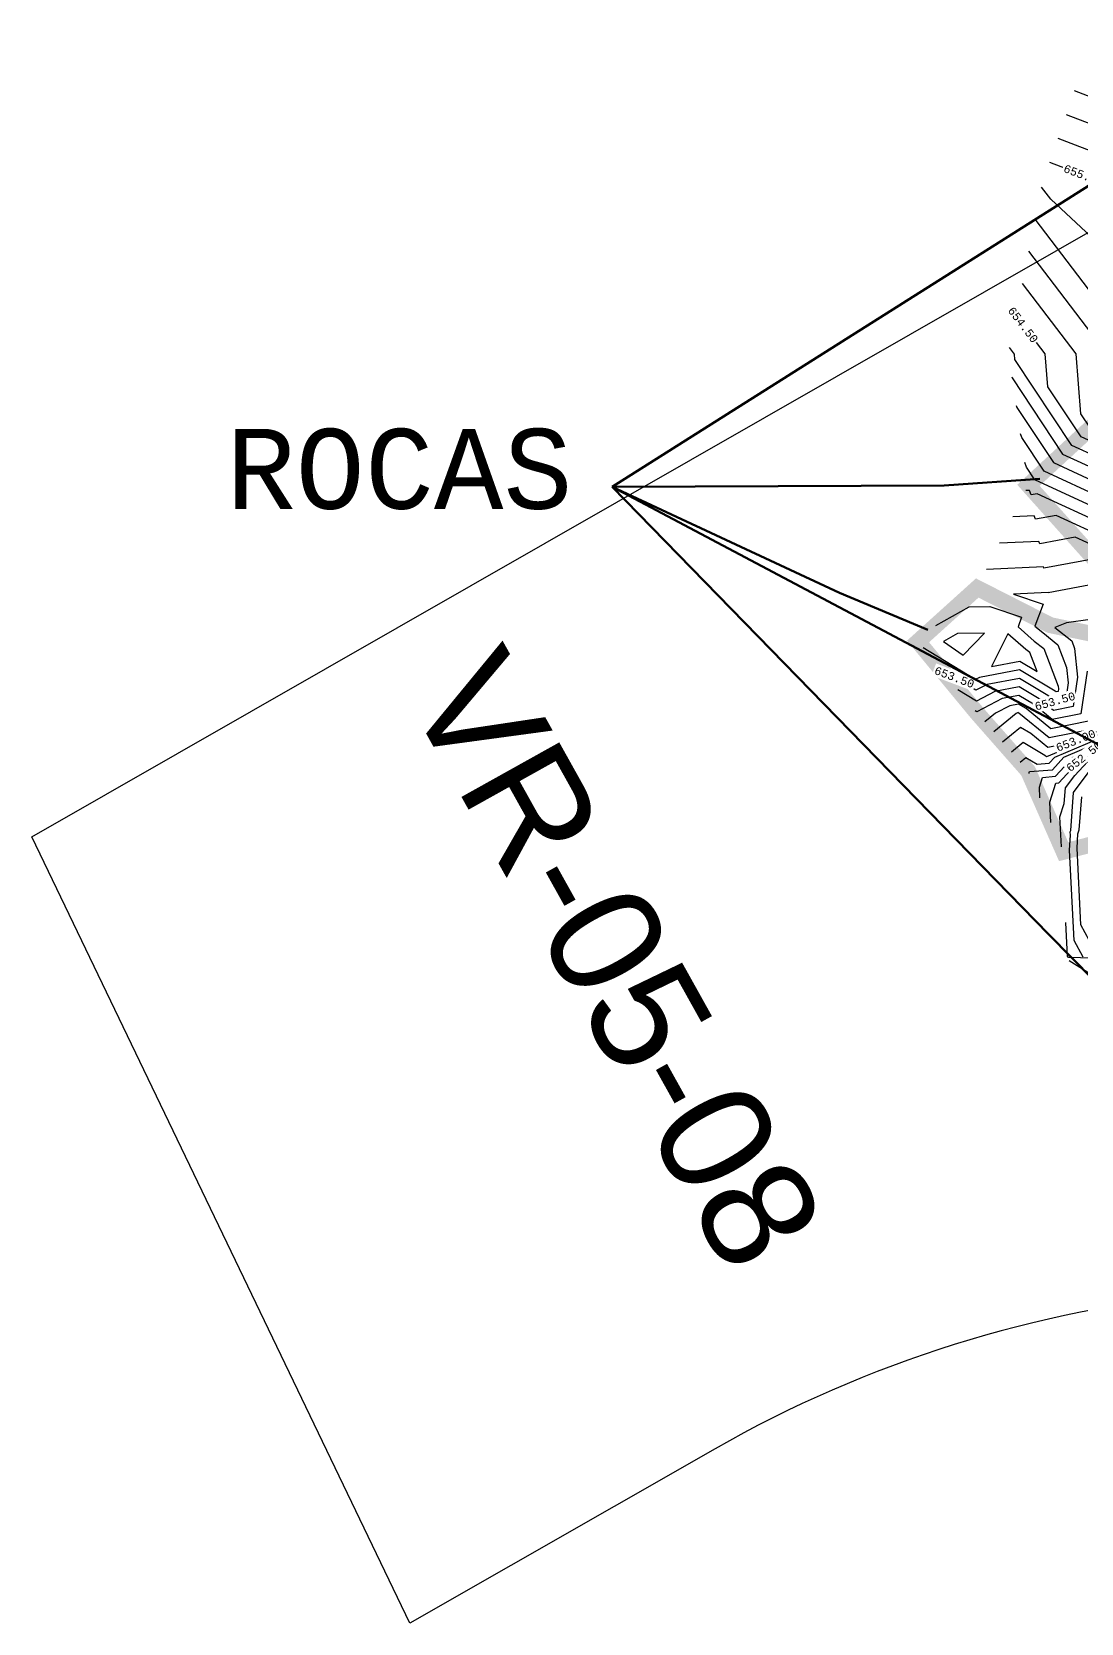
# Model space of a CAD drawing. Header units: inches. Extents: x 533200 to 542759, y 3594234 to 3596688.
# Drawn here: x 535863.75 to 535896.54, y 3595717.54 to 3595767.27 of the extents above; entities that cross this region are included whole.
import ezdxf
from ezdxf.enums import TextEntityAlignment as Align

# ---------------------------------------------------------------- set-up
doc = ezdxf.new("R2010")
doc.units = ezdxf.units.IN
doc.header["$MEASUREMENT"] = 0
for name, color, linetype in [('A-Anno-text', 252, 'Continuous'), ('A-LOTES HDA REY', 14, 'Continuous'), ('C-PROP-BNDY', 150, 'Continuous'), ('CVL_CUADCON_TIT', 1, 'Continuous'), ('CVL_CURV_D', 1, 'Continuous'), ('CVL_CURV_G', 5, 'Continuous'), ('CVL_CURV_TX', 2, 'Continuous')]:
    doc.layers.add(name, color=color, linetype=linetype)
doc.styles.add('MONOTXT4', font='MONOTXT4.shx')
doc.styles.add('presentacion', font='arial.ttf')

msp = doc.modelspace()

# ---------------------------------------------------------------- linework, layer by layer
at = {"layer": 'A-LOTES HDA REY', "color": 0, "flags": 128}
msp.add_lwpolyline([(535885.1, 3595722.992), (535875.559, 3595717.544), (535863.749, 3595742.117), (535898.065, 3595761.753), (535900.563, 3595727.843, 0.107858), (535885.1, 3595722.992, 4.71455)], format="xyb", dxfattribs=at)
msp.add_lwpolyline([(535885.1, 3595722.992), (535875.559, 3595717.544), (535863.749, 3595742.117), (535898.065, 3595761.753), (535900.563, 3595727.843, 0.107858), (535885.1, 3595722.992, 4.71455)], format="xyb", dxfattribs=at)
at = {"layer": 'C-PROP-BNDY', "color": 3, "linetype": 'Continuous', "lineweight": 30, "const_width": 0.5}
for points, elevation in [([(535897.55, 3595750.12), (535894.89, 3595753.1), (535896.94, 3595754.99), (535898.65, 3595756.51), (535900.76, 3595757.6), (535902.74, 3595757.65), (535906.07, 3595755.68), (535908.97, 3595755.48), (535913.07, 3595754.19), (535913.31, 3595753.64), (535911.61, 3595752.83), (535909.82, 3595752.13), (535906.52, 3595751.59), (535904.15, 3595750.75), (535901.82, 3595749.94), (535899.65, 3595749.62), (535897.55, 3595750.12)], 653.5), ([(535899.59, 3595746.76), (535899.66, 3595746), (535898.22, 3595745.53), (535899.02, 3595745.26), (535900.31, 3595744.19), (535900.21, 3595743.51), (535899.23, 3595742.85), (535897.71, 3595742.1), (535895.99, 3595741.65), (535894.88, 3595744.17), (535893.28, 3595745.99), (535891.44, 3595748.22), (535893.29, 3595749.89), (535895.57, 3595748.73), (535898.2, 3595748.18), (535899.59, 3595746.76), (535899.66, 3595746)], 652.66)]:
    msp.add_lwpolyline(points, dxfattribs=dict(at, elevation=elevation))
at = {"layer": 'CVL_CUADCON_TIT', "lineweight": 50}
for points in [[(535895.246, 3595753.3), (535892.253, 3595753.095), (535881.887, 3595753.056)], [(535891.751, 3595748.586), (535888.982, 3595749.743), (535881.887, 3595753.056)]]:
    msp.add_lwpolyline(points, dxfattribs=at)
at = {"layer": 'CVL_CURV_D', "color": 6, "linetype": 'Continuous'}
for points, elevation in [([(535898.443, 3595764.617), (535896.334, 3595765.423)], 655.3), ([(535901.699, 3595762.528), (535896.074, 3595764.679)], 655.2), ([(535900.267, 3595762.231), (535895.814, 3595763.934)], 655.1), ([(535899.366, 3595758.507), (535895.591, 3595762.038), (535895.3, 3595762.42)], 654.9), ([(535898.3, 3595757.22), (535895.1, 3595761.416)], 654.8), ([(535897.338, 3595757.215), (535894.9, 3595760.412)], 654.7), ([(535896.825, 3595754.883), (535896.528, 3595755.33), (535896.376, 3595757.21), (535894.7, 3595759.408)], 654.6), ([(535897.068, 3595753.965), (535896.247, 3595754.345), (535894.466, 3595757.03), (535894.452, 3595757.201), (535894.3, 3595757.401)], 654.4), ([(535894.37, 3595756.487), (535894.38, 3595756.456), (535895.959, 3595754.077), (535897.122, 3595753.538)], 654.3), ([(535894.507, 3595755.596), (535894.53, 3595755.527), (535895.67, 3595753.808), (535897.175, 3595753.11)], 654.2), ([(535897.229, 3595752.683), (535895.382, 3595753.54), (535894.68, 3595754.597), (535894.643, 3595754.704)], 654.1), ([(535897.336, 3595751.829), (535895.159, 3595752.838), (535894.974, 3595752.804), (535894.919, 3595752.94), (535894.808, 3595752.935)], 653.9), ([(535897.389, 3595751.402), (535895.757, 3595752.159), (535895.108, 3595752.038), (535895.066, 3595752.143), (535894.398, 3595752.112)], 653.8), ([(535897.443, 3595750.974), (535896.355, 3595751.479), (535895.242, 3595751.272), (535895.213, 3595751.345), (535893.987, 3595751.289)], 653.7), ([(535896.952, 3595750.8), (535895.376, 3595750.506), (535895.359, 3595750.547), (535893.577, 3595750.466)], 653.6), ([(535891.995, 3595748.721), (535893.038, 3595749.305), (535893.687, 3595749.311), (535894.677, 3595748.978), (535894.564, 3595748.674), (535895.074, 3595748.234), (535895.371, 3595747.996), (535895.821, 3595746.819), (535895.829, 3595746.737), (535895.817, 3595746.654), (535895.761, 3595746.642), (535895.725, 3595746.672), (535894.615, 3595747.335), (535893.362, 3595747.097), (535893.23, 3595747.029), (535891.602, 3595748.023)], 653.6), ([(535896.823, 3595748.907), (535896.081, 3595748.804), (535895.718, 3595748.658), (535896.242, 3595748.239), (535896.332, 3595748.004), (535896.424, 3595747.106), (535896.292, 3595746.191), (535895.674, 3595746.067), (535895.272, 3595746.397), (535894.597, 3595746.8), (535893.836, 3595746.655), (535893.262, 3595746.359), (535892.685, 3595746.711)], 653.4), ([(535893.512, 3595748.478), (535892.678, 3595748.47), (535892.231, 3595748.22), (535892.849, 3595747.796), (535893.512, 3595748.478)], 653.7), ([(535894.813, 3595747.973), (535894.249, 3595748.459), (535893.733, 3595747.434), (535894.624, 3595747.603), (535895.162, 3595747.281), (535894.935, 3595747.875), (535894.813, 3595747.973)], 653.7), ([(535896.722, 3595747.291), (535896.529, 3595745.96), (535895.63, 3595745.779), (535895.045, 3595746.259), (535894.589, 3595746.532), (535894.073, 3595746.434), (535893.278, 3595746.024), (535893.226, 3595746.056)], 653.3), ([(535896.766, 3595745.728), (535895.586, 3595745.492), (535894.819, 3595746.122), (535894.58, 3595746.264), (535894.309, 3595746.213), (535893.86, 3595745.981), (535893.528, 3595745.708)], 653.2), ([(535896.91, 3595745.478), (535895.542, 3595745.204), (535894.593, 3595745.984), (535894.571, 3595745.997), (535894.546, 3595745.992), (535894.505, 3595745.971), (535893.804, 3595745.394)], 653.1), ([(535894.356, 3595744.766), (535894.725, 3595745.07), (535895.406, 3595744.669), (535895.454, 3595744.629), (535895.52, 3595744.642), (535897.052, 3595745.295)], 652.9), ([(535894.632, 3595744.452), (535894.807, 3595744.596), (535895.165, 3595744.385), (535895.54, 3595744.416), (535895.71, 3595744.601), (535897.086, 3595745.188)], 652.8), ([(535894.914, 3595744.094), (535894.912, 3595744.124), (535894.921, 3595744.152), (535895.64, 3595744.211), (535895.999, 3595744.603), (535897.12, 3595745.081)], 652.7), ([(535895.25, 3595743.33), (535895.234, 3595743.662), (535895.334, 3595743.973), (535895.74, 3595744.006), (535896.288, 3595744.605), (535897.154, 3595744.974)], 652.6), ([(535895.923, 3595741.803), (535895.876, 3595742.738), (535896.01, 3595743.153), (535896.048, 3595743.643), (535896.337, 3595744.03), (535896.866, 3595744.608)], 652.4), ([(535896.603, 3595738.355), (535896.321, 3595738.877), (535896.176, 3595741.699), (535896.203, 3595742.166), (535896.198, 3595742.276), (535896.21, 3595742.314), (535896.302, 3595743.505), (535897.003, 3595744.444)], 652.3), ([(535897.07, 3595738.368), (535896.532, 3595739.365), (535896.408, 3595741.759), (535896.435, 3595742.212), (535896.477, 3595742.333), (535896.557, 3595743.367)], 652.2), ([(535898.794, 3595738.276), (535896.137, 3595738.341), (535896.111, 3595738.389), (535896.057, 3595739.443)], 652.4), ([(535896.161, 3595738.256), (535897.91, 3595737.158)], 652.4)]:
    msp.add_lwpolyline(points, dxfattribs=dict(at, elevation=elevation))
at = {"layer": 'CVL_CURV_G', "color": 5, "linetype": 'Continuous'}
for points, elevation in [([(535897.663, 3595762.383), (535895.554, 3595763.19)], 655), ([(535897.015, 3595754.392), (535896.536, 3595754.614), (535895.497, 3595756.18), (535895.414, 3595757.206), (535894.5, 3595758.405)], 654.5), ([(535897.282, 3595752.256), (535895.093, 3595753.271), (535894.83, 3595753.668), (535894.78, 3595753.813)], 654), ([(535897.55, 3595750.12), (535895.51, 3595749.74), (535895.506, 3595749.749), (535894.42, 3595749.7), (535895.349, 3595749.387), (535895.093, 3595748.703), (535895.335, 3595748.495), (535895.806, 3595748.118), (535896.077, 3595747.411), (535896.127, 3595746.922), (535896.055, 3595746.422), (535895.717, 3595746.355), (535895.498, 3595746.535), (535894.606, 3595747.067), (535893.599, 3595746.876), (535893.246, 3595746.694), (535892.144, 3595747.367)], 653.5), ([(535894.08, 3595745.08), (535894.643, 3595745.544), (535894.966, 3595745.354), (535895.498, 3595744.916), (535896.215, 3595745.06), (535897.018, 3595745.402)], 653), ([(535895.586, 3595742.566), (535895.555, 3595743.2), (535895.746, 3595743.794), (535895.84, 3595743.801), (535896.577, 3595744.606)], 652.5)]:
    msp.add_lwpolyline(points, dxfattribs=dict(at, elevation=elevation))

# ---------------------------------------------------------------- texts
at = {"layer": 'A-Anno-text', "color": 0, "style": 'presentacion'}
msp.add_text('VR-05-08', height=3.5, rotation=299.1448, dxfattribs=at).set_placement((535875.39, 3595746.561))
at = {"layer": 'CVL_CUADCON_TIT', "color": 0, "lineweight": 50, "style": 'MONOTXT4'}
msp.add_text('ROCAS', height=2.5, dxfattribs=at).set_placement((535869.827, 3595752.364))

# ---------------------------------------------------------------- next in the draw order: wipeouts: each hides what was drawn before it
at = {"color": 8}
for points, z in [([(535897.326, 3595762.727), (535896.04, 3595763.218), (535895.898, 3595762.845), (535897.183, 3595762.353)], 655), ([(535895.298, 3595757.688), (535894.464, 3595758.782), (535894.146, 3595758.539), (535894.98, 3595757.445)], 654.5), ([(535893.292, 3595747.045), (535892.005, 3595747.533), (535891.863, 3595747.159), (535893.15, 3595746.671)], 653.5), ([(535896.326, 3595746.733), (535895.001, 3595746.362), (535895.109, 3595745.977), (535896.434, 3595746.347)], 653.5), ([(535896.21, 3595744.047), (535897.294, 3595744.895), (535897.047, 3595745.21), (535895.963, 3595744.362)], 652.5)]:
    msp.add_wipeout(points, dxfattribs=at).translate(0, 0, z).dxf.layer = 'CVL_CURV_TX'

# ---------------------------------------------------------------- next in the draw order: linework, layer by layer
at = {"layer": 'CVL_CUADCON_TIT', "lineweight": 50}
msp.add_lwpolyline([(535904.242, 3595767.269), (535901.75, 3595765.598), (535881.887, 3595753.056)], dxfattribs=at)

# ---------------------------------------------------------------- next in the draw order: texts
at = {"layer": 'CVL_CURV_TX', "color": 2, "style": 'MONOTXT4'}
for s, rotation, p in [('655.00', 339.0718, (535896.612, 3595762.786, 655)), ('654.50', 307.3313, (535894.722, 3595758.114, 654.5)), ('653.50', 339.2358, (535892.577, 3595747.102, 653.5)), ('653.50', 15.6167, (535895.718, 3595746.355, 653.5)), ('652.50', 38.0584, (535896.628, 3595744.628, 652.5))]:
    msp.add_text(s, height=0.25, rotation=rotation, dxfattribs=at).set_placement(p, align=Align.MIDDLE)

# ---------------------------------------------------------------- next in the draw order: wipeouts: each hides what was drawn before it
at = {"color": 8}
for points, z in [([(535896.327, 3595746.732), (535895.001, 3595746.362), (535895.109, 3595745.977), (535896.434, 3595746.347)], 653.5), ([(535895.8, 3595744.686), (535897.08, 3595745.192), (535896.933, 3595745.564), (535895.653, 3595745.058)], 653)]:
    msp.add_wipeout(points, dxfattribs=at).translate(0, 0, z).dxf.layer = 'CVL_CURV_TX'

# ---------------------------------------------------------------- next in the draw order: linework, layer by layer
at = {"layer": 'CVL_CUADCON_TIT', "lineweight": 50}
for points in [[(535897.633, 3595736.926), (535895.531, 3595739.066), (535881.887, 3595753.056)], [(535901.869, 3595742.52), (535899.19, 3595743.871), (535881.887, 3595753.056)]]:
    msp.add_lwpolyline(points, dxfattribs=at)

# ---------------------------------------------------------------- next in the draw order: texts
at = {"layer": 'CVL_CURV_TX', "color": 2, "style": 'MONOTXT4'}
for s, rotation, p in [('653.50', 15.6155, (535895.718, 3595746.354, 653.5)), ('653.00', 21.5637, (535896.367, 3595745.125, 653))]:
    msp.add_text(s, height=0.25, rotation=rotation, dxfattribs=at).set_placement(p, align=Align.MIDDLE)

doc.saveas('drawing.dxf')
